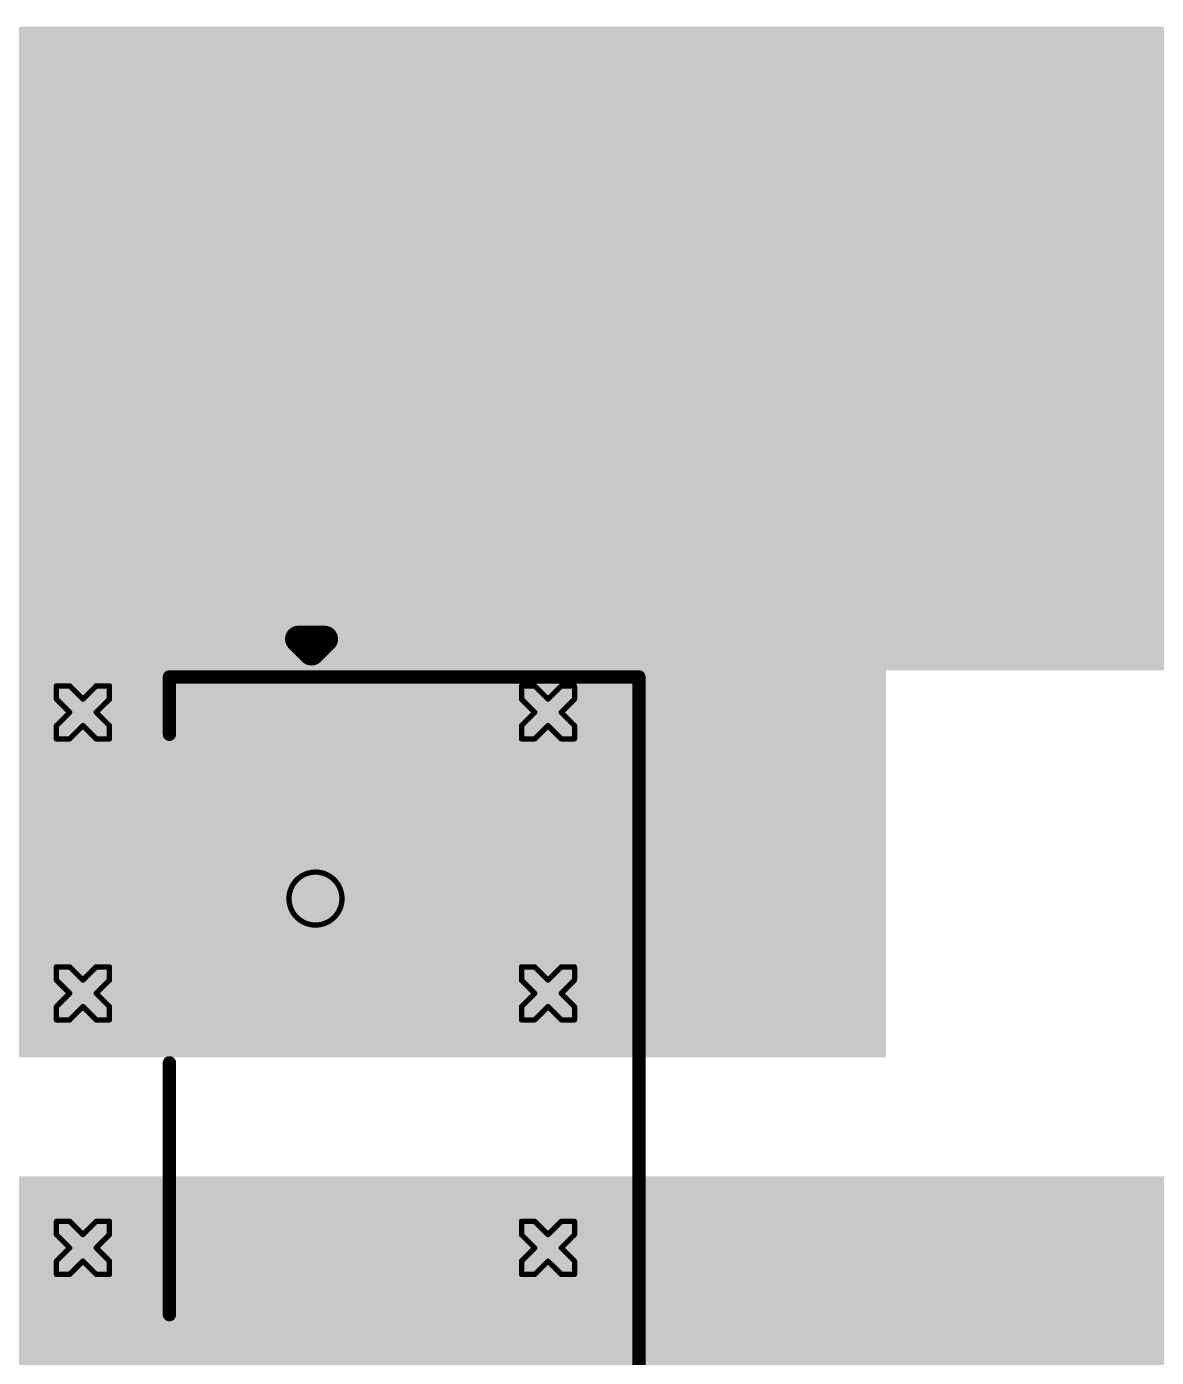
# Model space of a CAD drawing. Header units: inches. Extents: x 0 to 282, y 0 to 91.
# Drawn here: x 23.97 to 34.8, y 19.63 to 32.38 of the extents above; entities that cross this region are included whole.
import ezdxf

# ---------------------------------------------------------------- set-up
doc = ezdxf.new("R2010")
doc.units = ezdxf.units.IN
for name, color, linetype in [('Bottom Layer', 5, 'Continuous'), ('Bottom Solder', 6, 'Continuous'), ('Drill Drawing', 1, 'Continuous'), ('Multi-Layer', 9, 'Continuous'), ('Pad Holes', 156, 'Continuous'), ('Top Layer', 1, 'Continuous'), ('Top Overlay', 2, 'Continuous'), ('Top Solder', 216, 'Continuous'), ('Via Holes', 16, 'Continuous')]:
    doc.layers.add(name, color=color, linetype=linetype)

# ---------------------------------------------------------------- blocks, each defined once
blk = doc.blocks.new('TOP3_1')
at = {"layer": 'Bottom Layer'}
blk.add_hatch(color=5, dxfattribs=at).paths.add_polyline_path([(-6.925, 1.4), (-4.125, 1.4), (-4.125, -1.4), (-6.925, -1.4)])
h = blk.add_hatch(color=5, dxfattribs=at)
edge = h.paths.add_edge_path()
edge.add_arc((0, 0), 1.4, 0, 360)
at = {"layer": 'Bottom Solder'}
blk.add_hatch(color=6, dxfattribs=at).paths.add_polyline_path([(-7.027, 1.502), (-4.023, 1.502), (-4.023, -1.502), (-7.027, -1.502)])
h = blk.add_hatch(color=6, dxfattribs=at)
edge = h.paths.add_edge_path()
edge.add_arc((0, 0), 1.502, 0, 360)
at = {"layer": 'Multi-Layer'}
blk.add_hatch(color=9, dxfattribs=at).paths.add_polyline_path([(-6.925, 1.4), (-4.125, 1.4), (-4.125, -1.4), (-6.925, -1.4)])
h = blk.add_hatch(color=9, dxfattribs=at)
edge = h.paths.add_edge_path()
edge.add_arc((0, 0), 1.4, 0, 360)
at = {"layer": 'Pad Holes'}
h = blk.add_hatch(color=7, dxfattribs=at)
edge = h.paths.add_edge_path()
edge.add_arc((-5.525, 0), 0.815, 0, 360)
at = {"layer": 'Top Layer'}
blk.add_hatch(color=1, dxfattribs=at).paths.add_polyline_path([(-6.925, 1.4), (-4.125, 1.4), (-4.125, -1.4), (-6.925, -1.4)])
h = blk.add_hatch(color=1, dxfattribs=at)
edge = h.paths.add_edge_path()
edge.add_arc((0, 0), 1.4, 0, 360)
at = {"layer": 'Top Solder'}
blk.add_hatch(color=216, dxfattribs=at).paths.add_polyline_path([(-7.027, 1.502), (-4.023, 1.502), (-4.023, -1.502), (-7.027, -1.502)])
h = blk.add_hatch(color=216, dxfattribs=at)
edge = h.paths.add_edge_path()
edge.add_arc((0, 0), 1.502, 0, 360)
at = {"layer": 'Top Overlay'}
for points, const_width in [([(7.65, 3.1), (-7.65, 3.1)], 0.127), ([(-7.65, -1.4), (-7.65, 3.1)], 0.127), ([(-7.887, -0.038), (-8.014, 0.089)], 0.254), ([(-8.014, -0.165), (-8.014, 0.089)], 0.254), ([(-8.014, -0.165), (-7.887, -0.038)], 0.254), ([(-7.1, -1.4), (-7.65, -1.4)], 0.127), ([(-1.536, -1.4), (-3.95, -1.4)], 0.127)]:
    blk.add_lwpolyline(points, dxfattribs=dict(at, const_width=const_width))
for points, const_width in [([(-7.682, 3.1, 1), (-7.618, 3.1, 1)], 0.0635), ([(-7.682, 3.1, 1), (-7.618, 3.1, 1)], 0.0635), ([(-8.077, 0.089, 1), (-7.95, 0.089, 1)], 0.127), ([(-8.077, 0.089, 1), (-7.95, 0.089, 1)], 0.127), ([(-7.95, -0.038, 1), (-7.823, -0.038, 1)], 0.127), ([(-7.95, -0.038, 1), (-7.823, -0.038, 1)], 0.127), ([(-8.077, -0.165, 1), (-7.95, -0.165, 1)], 0.127), ([(-8.077, -0.165, 1), (-7.95, -0.165, 1)], 0.127), ([(-7.682, -1.4, 1), (-7.618, -1.4, 1)], 0.0635), ([(-7.682, -1.4, 1), (-7.618, -1.4, 1)], 0.0635), ([(-7.132, -1.4, 1), (-7.068, -1.4, 1)], 0.0635), ([(-3.982, -1.4, 1), (-3.918, -1.4, 1)], 0.0635), ([(-1.568, -1.4, 1), (-1.504, -1.4, 1)], 0.0635)]:
    blk.add_lwpolyline(points, format="xyb", close=True, dxfattribs=dict(at, const_width=const_width))

msp = doc.modelspace()

# ---------------------------------------------------------------- hatches: boundary and pattern name
at = {"layer": 'Bottom Layer'}
for points in [[(1.321, 26.949), (32.207, 26.949), (32.207, 32.385), (1.321, 32.385)], [(15.215, 22.504), (32.207, 22.504), (32.207, 32.385), (15.215, 32.385)], [(25.451, 26.213), (56.744, 26.213), (56.744, 32.385), (25.451, 32.385)], [(15.215, 15.824), (43.155, 15.824), (43.155, 21.361), (15.215, 21.361)]]:
    msp.add_hatch(color=5, dxfattribs=at).paths.add_polyline_path(points)
h = msp.add_hatch(color=5, dxfattribs=at)
edge = h.paths.add_edge_path()
edge.add_arc((24.509, 25.81), 0.3, 0, 360)
h = msp.add_hatch(color=5, dxfattribs=at)
edge = h.paths.add_edge_path()
edge.add_arc((28.967, 25.81), 0.3, 0, 360)
h = msp.add_hatch(color=5, dxfattribs=at)
edge = h.paths.add_edge_path()
edge.add_arc((24.509, 23.116), 0.3, 0, 360)
h = msp.add_hatch(color=5, dxfattribs=at)
edge = h.paths.add_edge_path()
edge.add_arc((28.967, 23.116), 0.3, 0, 360)
h = msp.add_hatch(color=5, dxfattribs=at)
edge = h.paths.add_edge_path()
edge.add_arc((24.509, 20.676), 0.3, 0, 360)
h = msp.add_hatch(color=5, dxfattribs=at)
edge = h.paths.add_edge_path()
edge.add_arc((28.967, 20.676), 0.3, 0, 360)
at = {"layer": 'Bottom Solder'}
h = msp.add_hatch(color=6, dxfattribs=at)
edge = h.paths.add_edge_path()
edge.add_arc((24.509, 25.81), 0.402, 0, 360)
h = msp.add_hatch(color=6, dxfattribs=at)
edge = h.paths.add_edge_path()
edge.add_arc((28.967, 25.81), 0.402, 0, 360)
h = msp.add_hatch(color=6, dxfattribs=at)
edge = h.paths.add_edge_path()
edge.add_arc((24.509, 23.116), 0.402, 0, 360)
h = msp.add_hatch(color=6, dxfattribs=at)
edge = h.paths.add_edge_path()
edge.add_arc((28.967, 23.116), 0.402, 0, 360)
h = msp.add_hatch(color=6, dxfattribs=at)
edge = h.paths.add_edge_path()
edge.add_arc((24.509, 20.676), 0.402, 0, 360)
h = msp.add_hatch(color=6, dxfattribs=at)
edge = h.paths.add_edge_path()
edge.add_arc((28.967, 20.676), 0.402, 0, 360)
at = {"layer": 'Top Layer'}
for points in [[(1.321, 26.949), (32.207, 26.949), (32.207, 32.385), (1.321, 32.385)], [(15.215, 22.504), (32.207, 22.504), (32.207, 32.385), (15.215, 32.385)], [(25.451, 26.213), (56.744, 26.213), (56.744, 32.385), (25.451, 32.385)], [(15.215, 15.824), (43.155, 15.824), (43.155, 21.361), (15.215, 21.361)]]:
    msp.add_hatch(color=1, dxfattribs=at).paths.add_polyline_path(points)
h = msp.add_hatch(color=1, dxfattribs=at)
edge = h.paths.add_edge_path()
edge.add_arc((24.509, 25.81), 0.3, 0, 360)
h = msp.add_hatch(color=1, dxfattribs=at)
edge = h.paths.add_edge_path()
edge.add_arc((28.967, 25.81), 0.3, 0, 360)
h = msp.add_hatch(color=1, dxfattribs=at)
edge = h.paths.add_edge_path()
edge.add_arc((24.509, 23.116), 0.3, 0, 360)
h = msp.add_hatch(color=1, dxfattribs=at)
edge = h.paths.add_edge_path()
edge.add_arc((28.967, 23.116), 0.3, 0, 360)
h = msp.add_hatch(color=1, dxfattribs=at)
edge = h.paths.add_edge_path()
edge.add_arc((24.509, 20.676), 0.3, 0, 360)
h = msp.add_hatch(color=1, dxfattribs=at)
edge = h.paths.add_edge_path()
edge.add_arc((28.967, 20.676), 0.3, 0, 360)
at = {"layer": 'Top Solder'}
h = msp.add_hatch(color=216, dxfattribs=at)
edge = h.paths.add_edge_path()
edge.add_arc((24.509, 25.81), 0.402, 0, 360)
h = msp.add_hatch(color=216, dxfattribs=at)
edge = h.paths.add_edge_path()
edge.add_arc((28.967, 25.81), 0.402, 0, 360)
h = msp.add_hatch(color=216, dxfattribs=at)
edge = h.paths.add_edge_path()
edge.add_arc((24.509, 23.116), 0.402, 0, 360)
h = msp.add_hatch(color=216, dxfattribs=at)
edge = h.paths.add_edge_path()
edge.add_arc((28.967, 23.116), 0.402, 0, 360)
h = msp.add_hatch(color=216, dxfattribs=at)
edge = h.paths.add_edge_path()
edge.add_arc((24.509, 20.676), 0.402, 0, 360)
h = msp.add_hatch(color=216, dxfattribs=at)
edge = h.paths.add_edge_path()
edge.add_arc((28.967, 20.676), 0.402, 0, 360)
at = {"layer": 'Via Holes'}
h = msp.add_hatch(color=7, dxfattribs=at)
edge = h.paths.add_edge_path()
edge.add_arc((24.509, 25.81), 0.15, 0, 360)
h = msp.add_hatch(color=7, dxfattribs=at)
edge = h.paths.add_edge_path()
edge.add_arc((28.967, 25.81), 0.15, 0, 360)
h = msp.add_hatch(color=7, dxfattribs=at)
edge = h.paths.add_edge_path()
edge.add_arc((24.509, 23.116), 0.15, 0, 360)
h = msp.add_hatch(color=7, dxfattribs=at)
edge = h.paths.add_edge_path()
edge.add_arc((28.967, 23.116), 0.15, 0, 360)
h = msp.add_hatch(color=7, dxfattribs=at)
edge = h.paths.add_edge_path()
edge.add_arc((24.509, 20.676), 0.15, 0, 360)
h = msp.add_hatch(color=7, dxfattribs=at)
edge = h.paths.add_edge_path()
edge.add_arc((28.967, 20.676), 0.15, 0, 360)

# ---------------------------------------------------------------- linework, layer by layer
at = {"layer": 'Drill Drawing', "const_width": 0.0508}
for points in [[(24.255, 25.937), (24.255, 26.064)], [(24.255, 26.064), (24.382, 26.064)], [(24.382, 26.064), (24.509, 25.937)], [(24.509, 25.937), (24.636, 26.064)], [(24.636, 26.064), (24.763, 26.064)], [(24.763, 25.937), (24.763, 26.064)], [(28.713, 25.937), (28.713, 26.064)], [(28.713, 26.064), (28.84, 26.064)], [(28.84, 26.064), (28.967, 25.937)], [(28.967, 25.937), (29.094, 26.064)], [(29.094, 26.064), (29.221, 26.064)], [(29.221, 25.937), (29.221, 26.064)], [(24.255, 25.937), (24.382, 25.81)], [(24.636, 25.81), (24.763, 25.937)], [(28.713, 25.937), (28.84, 25.81)], [(29.094, 25.81), (29.221, 25.937)], [(24.255, 25.683), (24.382, 25.81)], [(24.636, 25.81), (24.763, 25.683)], [(28.713, 25.683), (28.84, 25.81)], [(29.094, 25.81), (29.221, 25.683)], [(24.255, 25.556), (24.255, 25.683)], [(24.382, 25.556), (24.509, 25.683)], [(24.509, 25.683), (24.636, 25.556)], [(24.763, 25.556), (24.763, 25.683)], [(28.713, 25.556), (28.713, 25.683)], [(28.84, 25.556), (28.967, 25.683)], [(28.967, 25.683), (29.094, 25.556)], [(29.221, 25.556), (29.221, 25.683)], [(24.255, 25.556), (24.382, 25.556)], [(24.636, 25.556), (24.763, 25.556)], [(28.713, 25.556), (28.84, 25.556)], [(29.094, 25.556), (29.221, 25.556)], [(24.255, 23.243), (24.255, 23.37)], [(24.255, 23.37), (24.382, 23.37)], [(24.382, 23.37), (24.509, 23.243)], [(24.509, 23.243), (24.636, 23.37)], [(24.636, 23.37), (24.763, 23.37)], [(24.763, 23.243), (24.763, 23.37)], [(28.713, 23.243), (28.713, 23.37)], [(28.713, 23.37), (28.84, 23.37)], [(28.84, 23.37), (28.967, 23.243)], [(28.967, 23.243), (29.094, 23.37)], [(29.094, 23.37), (29.221, 23.37)], [(29.221, 23.243), (29.221, 23.37)], [(24.255, 23.243), (24.382, 23.116)], [(24.636, 23.116), (24.763, 23.243)], [(28.713, 23.243), (28.84, 23.116)], [(29.094, 23.116), (29.221, 23.243)], [(24.255, 22.989), (24.382, 23.116)], [(24.636, 23.116), (24.763, 22.989)], [(28.713, 22.989), (28.84, 23.116)], [(29.094, 23.116), (29.221, 22.989)], [(24.255, 22.862), (24.255, 22.989)], [(24.382, 22.862), (24.509, 22.989)], [(24.509, 22.989), (24.636, 22.862)], [(24.763, 22.862), (24.763, 22.989)], [(28.713, 22.862), (28.713, 22.989)], [(28.84, 22.862), (28.967, 22.989)], [(28.967, 22.989), (29.094, 22.862)], [(29.221, 22.862), (29.221, 22.989)], [(24.255, 22.862), (24.382, 22.862)], [(24.636, 22.862), (24.763, 22.862)], [(28.713, 22.862), (28.84, 22.862)], [(29.094, 22.862), (29.221, 22.862)], [(24.255, 20.803), (24.255, 20.93)], [(24.255, 20.93), (24.382, 20.93)], [(24.382, 20.93), (24.509, 20.803)], [(24.509, 20.803), (24.636, 20.93)], [(24.636, 20.93), (24.763, 20.93)], [(24.763, 20.803), (24.763, 20.93)], [(28.713, 20.803), (28.713, 20.93)], [(28.713, 20.93), (28.84, 20.93)], [(28.84, 20.93), (28.967, 20.803)], [(28.967, 20.803), (29.094, 20.93)], [(29.094, 20.93), (29.221, 20.93)], [(29.221, 20.803), (29.221, 20.93)], [(24.255, 20.803), (24.382, 20.676)], [(24.636, 20.676), (24.763, 20.803)], [(28.713, 20.803), (28.84, 20.676)], [(29.094, 20.676), (29.221, 20.803)], [(24.255, 20.549), (24.382, 20.676)], [(24.636, 20.676), (24.763, 20.549)], [(28.713, 20.549), (28.84, 20.676)], [(29.094, 20.676), (29.221, 20.549)], [(24.255, 20.422), (24.255, 20.549)], [(24.382, 20.422), (24.509, 20.549)], [(24.509, 20.549), (24.636, 20.422)], [(24.763, 20.422), (24.763, 20.549)], [(28.713, 20.422), (28.713, 20.549)], [(28.84, 20.422), (28.967, 20.549)], [(28.967, 20.549), (29.094, 20.422)], [(29.221, 20.422), (29.221, 20.549)], [(24.255, 20.422), (24.382, 20.422)], [(24.636, 20.422), (24.763, 20.422)], [(28.713, 20.422), (28.84, 20.422)], [(29.094, 20.422), (29.221, 20.422)]]:
    msp.add_lwpolyline(points, dxfattribs=at)
at = {"layer": 'Drill Drawing'}
for points, const_width in [([(24.242, 26.064, 1), (24.268, 26.064, 1)], 0.0254), ([(24.242, 26.064, 1), (24.268, 26.064, 1)], 0.0254), ([(24.369, 26.064, 1), (24.395, 26.064, 1)], 0.0254), ([(24.369, 26.064, 1), (24.395, 26.064, 1)], 0.0254), ([(24.623, 26.064, 1), (24.649, 26.064, 1)], 0.0254), ([(24.623, 26.064, 1), (24.649, 26.064, 1)], 0.0254), ([(24.75, 26.064, 1), (24.776, 26.064, 1)], 0.0254), ([(24.75, 26.064, 1), (24.776, 26.064, 1)], 0.0254), ([(28.7, 26.064, 1), (28.725, 26.064, 1)], 0.0254), ([(28.7, 26.064, 1), (28.725, 26.064, 1)], 0.0254), ([(28.827, 26.064, 1), (28.852, 26.064, 1)], 0.0254), ([(28.827, 26.064, 1), (28.852, 26.064, 1)], 0.0254), ([(29.081, 26.064, 1), (29.106, 26.064, 1)], 0.0254), ([(29.081, 26.064, 1), (29.106, 26.064, 1)], 0.0254), ([(29.208, 26.064, 1), (29.233, 26.064, 1)], 0.0254), ([(29.208, 26.064, 1), (29.233, 26.064, 1)], 0.0254), ([(24.242, 25.937, 1), (24.268, 25.937, 1)], 0.0254), ([(24.242, 25.937, 1), (24.268, 25.937, 1)], 0.0254), ([(24.496, 25.937, 1), (24.522, 25.937, 1)], 0.0254), ([(24.496, 25.937, 1), (24.522, 25.937, 1)], 0.0254), ([(24.75, 25.937, 1), (24.776, 25.937, 1)], 0.0254), ([(24.75, 25.937, 1), (24.776, 25.937, 1)], 0.0254), ([(28.7, 25.937, 1), (28.725, 25.937, 1)], 0.0254), ([(28.7, 25.937, 1), (28.725, 25.937, 1)], 0.0254), ([(28.954, 25.937, 1), (28.979, 25.937, 1)], 0.0254), ([(28.954, 25.937, 1), (28.979, 25.937, 1)], 0.0254), ([(29.208, 25.937, 1), (29.233, 25.937, 1)], 0.0254), ([(29.208, 25.937, 1), (29.233, 25.937, 1)], 0.0254), ([(24.369, 25.81, 1), (24.395, 25.81, 1)], 0.0254), ([(24.369, 25.81, 1), (24.395, 25.81, 1)], 0.0254), ([(24.623, 25.81, 1), (24.649, 25.81, 1)], 0.0254), ([(24.623, 25.81, 1), (24.649, 25.81, 1)], 0.0254), ([(28.827, 25.81, 1), (28.852, 25.81, 1)], 0.0254), ([(28.827, 25.81, 1), (28.852, 25.81, 1)], 0.0254), ([(29.081, 25.81, 1), (29.106, 25.81, 1)], 0.0254), ([(29.081, 25.81, 1), (29.106, 25.81, 1)], 0.0254), ([(24.242, 25.683, 1), (24.268, 25.683, 1)], 0.0254), ([(24.242, 25.683, 1), (24.268, 25.683, 1)], 0.0254), ([(24.496, 25.683, 1), (24.522, 25.683, 1)], 0.0254), ([(24.496, 25.683, 1), (24.522, 25.683, 1)], 0.0254), ([(24.75, 25.683, 1), (24.776, 25.683, 1)], 0.0254), ([(24.75, 25.683, 1), (24.776, 25.683, 1)], 0.0254), ([(28.7, 25.683, 1), (28.725, 25.683, 1)], 0.0254), ([(28.7, 25.683, 1), (28.725, 25.683, 1)], 0.0254), ([(28.954, 25.683, 1), (28.979, 25.683, 1)], 0.0254), ([(28.954, 25.683, 1), (28.979, 25.683, 1)], 0.0254), ([(29.208, 25.683, 1), (29.233, 25.683, 1)], 0.0254), ([(29.208, 25.683, 1), (29.233, 25.683, 1)], 0.0254), ([(24.242, 25.556, 1), (24.268, 25.556, 1)], 0.0254), ([(24.242, 25.556, 1), (24.268, 25.556, 1)], 0.0254), ([(24.369, 25.556, 1), (24.395, 25.556, 1)], 0.0254), ([(24.369, 25.556, 1), (24.395, 25.556, 1)], 0.0254), ([(24.623, 25.556, 1), (24.649, 25.556, 1)], 0.0254), ([(24.623, 25.556, 1), (24.649, 25.556, 1)], 0.0254), ([(24.75, 25.556, 1), (24.776, 25.556, 1)], 0.0254), ([(24.75, 25.556, 1), (24.776, 25.556, 1)], 0.0254), ([(28.7, 25.556, 1), (28.725, 25.556, 1)], 0.0254), ([(28.7, 25.556, 1), (28.725, 25.556, 1)], 0.0254), ([(28.827, 25.556, 1), (28.852, 25.556, 1)], 0.0254), ([(28.827, 25.556, 1), (28.852, 25.556, 1)], 0.0254), ([(29.081, 25.556, 1), (29.106, 25.556, 1)], 0.0254), ([(29.081, 25.556, 1), (29.106, 25.556, 1)], 0.0254), ([(29.208, 25.556, 1), (29.233, 25.556, 1)], 0.0254), ([(29.208, 25.556, 1), (29.233, 25.556, 1)], 0.0254), ([(26.992, 24.025, 1), (26.484, 24.025, 1)], 0.0508), ([(26.471, 24.025, 1), (26.497, 24.025, 1)], 0.0254), ([(26.979, 24.025, 1), (27.005, 24.025, 1)], 0.0254), ([(24.242, 23.37, 1), (24.268, 23.37, 1)], 0.0254), ([(24.242, 23.37, 1), (24.268, 23.37, 1)], 0.0254), ([(24.369, 23.37, 1), (24.395, 23.37, 1)], 0.0254), ([(24.369, 23.37, 1), (24.395, 23.37, 1)], 0.0254), ([(24.623, 23.37, 1), (24.649, 23.37, 1)], 0.0254), ([(24.623, 23.37, 1), (24.649, 23.37, 1)], 0.0254), ([(24.75, 23.37, 1), (24.776, 23.37, 1)], 0.0254), ([(24.75, 23.37, 1), (24.776, 23.37, 1)], 0.0254), ([(28.7, 23.37, 1), (28.725, 23.37, 1)], 0.0254), ([(28.7, 23.37, 1), (28.725, 23.37, 1)], 0.0254), ([(28.827, 23.37, 1), (28.852, 23.37, 1)], 0.0254), ([(28.827, 23.37, 1), (28.852, 23.37, 1)], 0.0254), ([(29.081, 23.37, 1), (29.106, 23.37, 1)], 0.0254), ([(29.081, 23.37, 1), (29.106, 23.37, 1)], 0.0254), ([(29.208, 23.37, 1), (29.233, 23.37, 1)], 0.0254), ([(29.208, 23.37, 1), (29.233, 23.37, 1)], 0.0254), ([(24.242, 23.243, 1), (24.268, 23.243, 1)], 0.0254), ([(24.242, 23.243, 1), (24.268, 23.243, 1)], 0.0254), ([(24.496, 23.243, 1), (24.522, 23.243, 1)], 0.0254), ([(24.496, 23.243, 1), (24.522, 23.243, 1)], 0.0254), ([(24.75, 23.243, 1), (24.776, 23.243, 1)], 0.0254), ([(24.75, 23.243, 1), (24.776, 23.243, 1)], 0.0254), ([(28.7, 23.243, 1), (28.725, 23.243, 1)], 0.0254), ([(28.7, 23.243, 1), (28.725, 23.243, 1)], 0.0254), ([(28.954, 23.243, 1), (28.979, 23.243, 1)], 0.0254), ([(28.954, 23.243, 1), (28.979, 23.243, 1)], 0.0254), ([(29.208, 23.243, 1), (29.233, 23.243, 1)], 0.0254), ([(29.208, 23.243, 1), (29.233, 23.243, 1)], 0.0254), ([(24.369, 23.116, 1), (24.395, 23.116, 1)], 0.0254), ([(24.369, 23.116, 1), (24.395, 23.116, 1)], 0.0254), ([(24.623, 23.116, 1), (24.649, 23.116, 1)], 0.0254), ([(24.623, 23.116, 1), (24.649, 23.116, 1)], 0.0254), ([(28.827, 23.116, 1), (28.852, 23.116, 1)], 0.0254), ([(28.827, 23.116, 1), (28.852, 23.116, 1)], 0.0254), ([(29.081, 23.116, 1), (29.106, 23.116, 1)], 0.0254), ([(29.081, 23.116, 1), (29.106, 23.116, 1)], 0.0254), ([(24.242, 22.989, 1), (24.268, 22.989, 1)], 0.0254), ([(24.242, 22.989, 1), (24.268, 22.989, 1)], 0.0254), ([(24.496, 22.989, 1), (24.522, 22.989, 1)], 0.0254), ([(24.496, 22.989, 1), (24.522, 22.989, 1)], 0.0254), ([(24.75, 22.989, 1), (24.776, 22.989, 1)], 0.0254), ([(24.75, 22.989, 1), (24.776, 22.989, 1)], 0.0254), ([(28.7, 22.989, 1), (28.725, 22.989, 1)], 0.0254), ([(28.7, 22.989, 1), (28.725, 22.989, 1)], 0.0254), ([(28.954, 22.989, 1), (28.979, 22.989, 1)], 0.0254), ([(28.954, 22.989, 1), (28.979, 22.989, 1)], 0.0254), ([(29.208, 22.989, 1), (29.233, 22.989, 1)], 0.0254), ([(29.208, 22.989, 1), (29.233, 22.989, 1)], 0.0254), ([(24.242, 22.862, 1), (24.268, 22.862, 1)], 0.0254), ([(24.242, 22.862, 1), (24.268, 22.862, 1)], 0.0254), ([(24.369, 22.862, 1), (24.395, 22.862, 1)], 0.0254), ([(24.369, 22.862, 1), (24.395, 22.862, 1)], 0.0254), ([(24.623, 22.862, 1), (24.649, 22.862, 1)], 0.0254), ([(24.623, 22.862, 1), (24.649, 22.862, 1)], 0.0254), ([(24.75, 22.862, 1), (24.776, 22.862, 1)], 0.0254), ([(24.75, 22.862, 1), (24.776, 22.862, 1)], 0.0254), ([(28.7, 22.862, 1), (28.725, 22.862, 1)], 0.0254), ([(28.7, 22.862, 1), (28.725, 22.862, 1)], 0.0254), ([(28.827, 22.862, 1), (28.852, 22.862, 1)], 0.0254), ([(28.827, 22.862, 1), (28.852, 22.862, 1)], 0.0254), ([(29.081, 22.862, 1), (29.106, 22.862, 1)], 0.0254), ([(29.081, 22.862, 1), (29.106, 22.862, 1)], 0.0254), ([(29.208, 22.862, 1), (29.233, 22.862, 1)], 0.0254), ([(29.208, 22.862, 1), (29.233, 22.862, 1)], 0.0254), ([(24.242, 20.93, 1), (24.268, 20.93, 1)], 0.0254), ([(24.242, 20.93, 1), (24.268, 20.93, 1)], 0.0254), ([(24.369, 20.93, 1), (24.395, 20.93, 1)], 0.0254), ([(24.369, 20.93, 1), (24.395, 20.93, 1)], 0.0254), ([(24.623, 20.93, 1), (24.649, 20.93, 1)], 0.0254), ([(24.623, 20.93, 1), (24.649, 20.93, 1)], 0.0254), ([(24.75, 20.93, 1), (24.776, 20.93, 1)], 0.0254), ([(24.75, 20.93, 1), (24.776, 20.93, 1)], 0.0254), ([(28.7, 20.93, 1), (28.725, 20.93, 1)], 0.0254), ([(28.7, 20.93, 1), (28.725, 20.93, 1)], 0.0254), ([(28.827, 20.93, 1), (28.852, 20.93, 1)], 0.0254), ([(28.827, 20.93, 1), (28.852, 20.93, 1)], 0.0254), ([(29.081, 20.93, 1), (29.106, 20.93, 1)], 0.0254), ([(29.081, 20.93, 1), (29.106, 20.93, 1)], 0.0254), ([(29.208, 20.93, 1), (29.233, 20.93, 1)], 0.0254), ([(29.208, 20.93, 1), (29.233, 20.93, 1)], 0.0254), ([(24.242, 20.803, 1), (24.268, 20.803, 1)], 0.0254), ([(24.242, 20.803, 1), (24.268, 20.803, 1)], 0.0254), ([(24.496, 20.803, 1), (24.522, 20.803, 1)], 0.0254), ([(24.496, 20.803, 1), (24.522, 20.803, 1)], 0.0254), ([(24.75, 20.803, 1), (24.776, 20.803, 1)], 0.0254), ([(24.75, 20.803, 1), (24.776, 20.803, 1)], 0.0254), ([(28.7, 20.803, 1), (28.725, 20.803, 1)], 0.0254), ([(28.7, 20.803, 1), (28.725, 20.803, 1)], 0.0254), ([(28.954, 20.803, 1), (28.979, 20.803, 1)], 0.0254), ([(28.954, 20.803, 1), (28.979, 20.803, 1)], 0.0254), ([(29.208, 20.803, 1), (29.233, 20.803, 1)], 0.0254), ([(29.208, 20.803, 1), (29.233, 20.803, 1)], 0.0254), ([(24.369, 20.676, 1), (24.395, 20.676, 1)], 0.0254), ([(24.369, 20.676, 1), (24.395, 20.676, 1)], 0.0254), ([(24.623, 20.676, 1), (24.649, 20.676, 1)], 0.0254), ([(24.623, 20.676, 1), (24.649, 20.676, 1)], 0.0254), ([(28.827, 20.676, 1), (28.852, 20.676, 1)], 0.0254), ([(28.827, 20.676, 1), (28.852, 20.676, 1)], 0.0254), ([(29.081, 20.676, 1), (29.106, 20.676, 1)], 0.0254), ([(29.081, 20.676, 1), (29.106, 20.676, 1)], 0.0254), ([(24.242, 20.549, 1), (24.268, 20.549, 1)], 0.0254), ([(24.242, 20.549, 1), (24.268, 20.549, 1)], 0.0254), ([(24.496, 20.549, 1), (24.522, 20.549, 1)], 0.0254), ([(24.496, 20.549, 1), (24.522, 20.549, 1)], 0.0254), ([(24.75, 20.549, 1), (24.776, 20.549, 1)], 0.0254), ([(24.75, 20.549, 1), (24.776, 20.549, 1)], 0.0254), ([(28.7, 20.549, 1), (28.725, 20.549, 1)], 0.0254), ([(28.7, 20.549, 1), (28.725, 20.549, 1)], 0.0254), ([(28.954, 20.549, 1), (28.979, 20.549, 1)], 0.0254), ([(28.954, 20.549, 1), (28.979, 20.549, 1)], 0.0254), ([(29.208, 20.549, 1), (29.233, 20.549, 1)], 0.0254), ([(29.208, 20.549, 1), (29.233, 20.549, 1)], 0.0254), ([(24.242, 20.422, 1), (24.268, 20.422, 1)], 0.0254), ([(24.242, 20.422, 1), (24.268, 20.422, 1)], 0.0254), ([(24.369, 20.422, 1), (24.395, 20.422, 1)], 0.0254), ([(24.369, 20.422, 1), (24.395, 20.422, 1)], 0.0254), ([(24.623, 20.422, 1), (24.649, 20.422, 1)], 0.0254), ([(24.623, 20.422, 1), (24.649, 20.422, 1)], 0.0254), ([(24.75, 20.422, 1), (24.776, 20.422, 1)], 0.0254), ([(24.75, 20.422, 1), (24.776, 20.422, 1)], 0.0254), ([(28.7, 20.422, 1), (28.725, 20.422, 1)], 0.0254), ([(28.7, 20.422, 1), (28.725, 20.422, 1)], 0.0254), ([(28.827, 20.422, 1), (28.852, 20.422, 1)], 0.0254), ([(28.827, 20.422, 1), (28.852, 20.422, 1)], 0.0254), ([(29.081, 20.422, 1), (29.106, 20.422, 1)], 0.0254), ([(29.081, 20.422, 1), (29.106, 20.422, 1)], 0.0254), ([(29.208, 20.422, 1), (29.233, 20.422, 1)], 0.0254), ([(29.208, 20.422, 1), (29.233, 20.422, 1)], 0.0254)]:
    msp.add_lwpolyline(points, format="xyb", close=True, dxfattribs=dict(at, const_width=const_width))

# ---------------------------------------------------------------- block references
at = {"rotation": 270}
msp.add_blockref('TOP3_1', (26.738, 18.5), dxfattribs=at)

doc.saveas('drawing.dxf')
